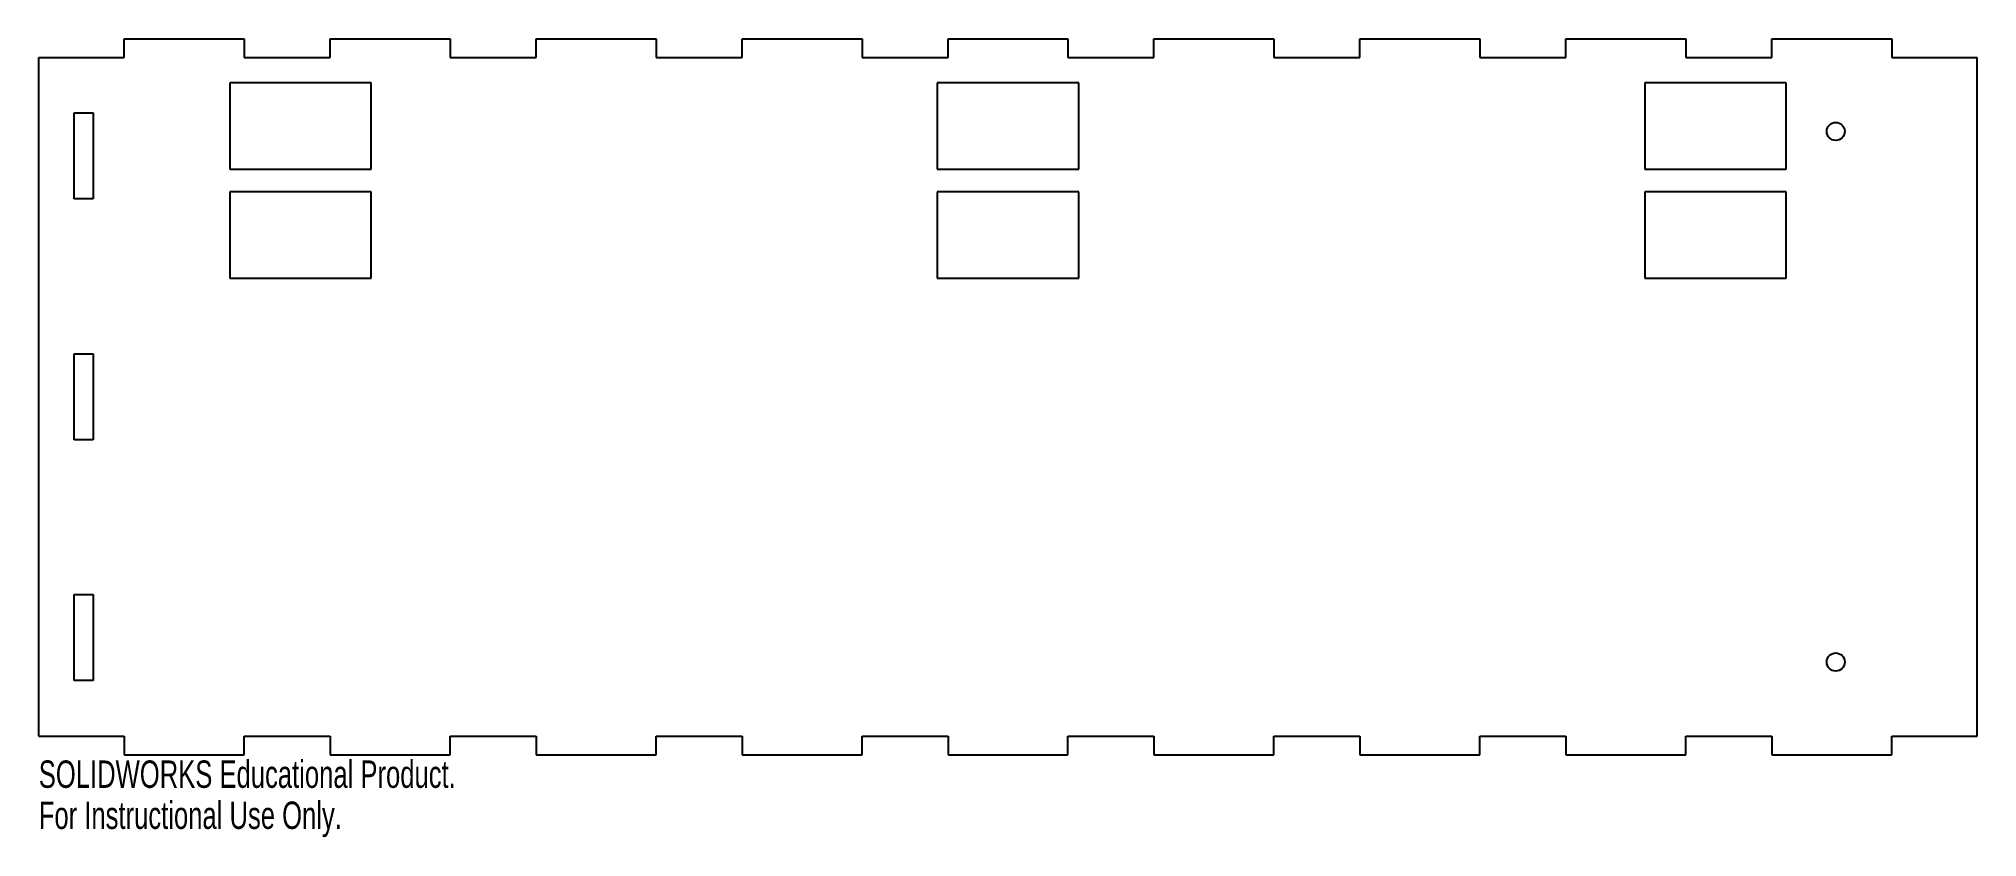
# Model space of a CAD drawing. Header units: millimetres. Extents: x -171 to 171, y -141 to 0.
import ezdxf

# ---------------------------------------------------------------- set-up
doc = ezdxf.new("R2010")
doc.units = ezdxf.units.MM
doc.styles.add('SLDTEXTSTYLE0', font='TXT', dxfattribs={"width": 0.7})

msp = doc.modelspace()

# ---------------------------------------------------------------- linework, layer by layer
at = {"color": 7, "linetype": 'Continuous', "lineweight": 25}
for p, q in [((-156.15, 0), (-134.96, 0)), ((-156.15, -3.27), (-156.15, 0)), ((-134.96, 0), (-134.96, -3.27)), ((-119.76, 0), (-98.57, 0)), ((-119.76, -3.27), (-119.76, 0)), ((-98.57, 0), (-98.57, -3.27)), ((-83.37, 0), (-62.18, 0)), ((-83.37, -3.27), (-83.37, 0)), ((-62.18, 0), (-62.18, -3.27)), ((-46.98, 0), (-25.79, 0)), ((-46.98, -3.27), (-46.98, 0)), ((-25.79, 0), (-25.79, -3.27)), ((-10.59, 0), (10.59, 0)), ((-10.59, -3.27), (-10.59, 0)), ((10.59, 0), (10.59, -3.27)), ((25.79, 0), (46.98, 0)), ((25.79, -3.27), (25.79, 0)), ((46.98, 0), (46.98, -3.27)), ((62.18, 0), (83.37, 0)), ((62.18, -3.27), (62.18, 0)), ((83.37, 0), (83.37, -3.27)), ((98.57, 0), (119.76, 0)), ((98.57, -3.27), (98.57, 0)), ((119.76, 0), (119.76, -3.27)), ((134.96, 0), (156.15, 0)), ((134.96, -3.27), (134.96, 0)), ((156.15, 0), (156.15, -3.27)), ((-171.25, -3.27), (-156.15, -3.27)), ((-171.25, -123.08), (-171.25, -3.27)), ((-134.96, -3.27), (-119.76, -3.27)), ((-98.57, -3.27), (-83.37, -3.27)), ((-62.18, -3.27), (-46.98, -3.27)), ((-25.79, -3.27), (-10.59, -3.27)), ((10.59, -3.27), (25.79, -3.27)), ((46.98, -3.27), (62.18, -3.27)), ((83.37, -3.27), (98.57, -3.27)), ((119.76, -3.27), (134.96, -3.27)), ((156.15, -3.27), (171.25, -3.27)), ((171.25, -123.08), (171.25, -3.27)), ((-137.5, -7.75), (-137.5, -23)), ((-112.5, -7.75), (-137.5, -7.75)), ((-112.5, -23), (-112.5, -7.75)), ((-12.5, -7.75), (-12.5, -23)), ((12.5, -7.75), (-12.5, -7.75)), ((12.5, -23), (12.5, -7.75)), ((112.5, -7.75), (112.5, -23)), ((137.5, -7.75), (112.5, -7.75)), ((137.5, -23), (137.5, -7.75)), ((-165, -28.27), (-165, -13.07)), ((-165, -13.07), (-161.62, -13.07)), ((-161.62, -13.07), (-161.62, -28.27)), ((-137.5, -23), (-112.5, -23)), ((-12.5, -23), (12.5, -23)), ((112.5, -23), (137.5, -23)), ((-137.5, -27), (-137.5, -42.25)), ((-112.5, -27), (-137.5, -27)), ((-112.5, -42.25), (-112.5, -27)), ((-12.5, -27), (-12.5, -42.25)), ((12.5, -27), (-12.5, -27)), ((12.5, -42.25), (12.5, -27)), ((112.5, -27), (112.5, -42.25)), ((137.5, -27), (112.5, -27)), ((137.5, -42.25), (137.5, -27)), ((-161.62, -28.27), (-165, -28.27)), ((-137.5, -42.25), (-112.5, -42.25)), ((-12.5, -42.25), (12.5, -42.25)), ((112.5, -42.25), (137.5, -42.25)), ((-165, -70.78), (-165, -55.58)), ((-165, -55.58), (-161.62, -55.58)), ((-161.62, -55.58), (-161.62, -70.78)), ((-161.62, -70.78), (-165, -70.78)), ((-165, -113.28), (-165, -98.08)), ((-165, -98.08), (-161.62, -98.08)), ((-161.62, -98.08), (-161.62, -113.28)), ((-161.62, -113.28), (-165, -113.28)), ((-171.25, -123.08), (-156.15, -123.08)), ((-156.15, -123.08), (-156.15, -126.35)), ((-134.96, -126.35), (-134.96, -123.08)), ((-134.96, -123.08), (-119.76, -123.08)), ((-119.76, -123.08), (-119.76, -126.35)), ((-98.57, -126.35), (-98.57, -123.08)), ((-98.57, -123.08), (-83.37, -123.08)), ((-83.37, -123.08), (-83.37, -126.35)), ((-62.18, -126.35), (-62.18, -123.08)), ((-62.18, -123.08), (-46.98, -123.08)), ((-46.98, -123.08), (-46.98, -126.35)), ((-25.79, -126.35), (-25.79, -123.08)), ((-25.79, -123.08), (-10.59, -123.08)), ((-10.59, -123.08), (-10.59, -126.35)), ((10.59, -126.35), (10.59, -123.08)), ((10.59, -123.08), (25.79, -123.08)), ((25.79, -123.08), (25.79, -126.35)), ((46.98, -126.35), (46.98, -123.08)), ((46.98, -123.08), (62.18, -123.08)), ((62.18, -123.08), (62.18, -126.35)), ((83.37, -126.35), (83.37, -123.08)), ((83.37, -123.08), (98.57, -123.08)), ((98.57, -123.08), (98.57, -126.35)), ((119.76, -126.35), (119.76, -123.08)), ((119.76, -123.08), (134.96, -123.08)), ((134.96, -123.08), (134.96, -126.35)), ((156.15, -126.35), (156.15, -123.08)), ((156.15, -123.08), (171.25, -123.08)), ((-156.15, -126.35), (-134.96, -126.35)), ((-119.76, -126.35), (-98.57, -126.35)), ((-83.37, -126.35), (-62.18, -126.35)), ((-46.98, -126.35), (-25.79, -126.35)), ((-10.59, -126.35), (10.59, -126.35)), ((25.79, -126.35), (46.98, -126.35)), ((62.18, -126.35), (83.37, -126.35)), ((98.57, -126.35), (119.76, -126.35)), ((134.96, -126.35), (156.15, -126.35))]:
    msp.add_line(p, q, dxfattribs=at)
for centre in [(146.25, -16.35), (146.25, -110)]:
    msp.add_circle(centre, 1.6, dxfattribs=at)

# ---------------------------------------------------------------- texts
at = {"color": 7, "linetype": 'Continuous', "char_height": 4.8336, "attachment_point": 1, "style": 'SLDTEXTSTYLE0'}
for s, insert in [('SOLIDWORKS Educational Product.', (-171.25, -127.37)), ('For Instructional Use Only.', (-171.25, -134.62))]:
    msp.add_mtext(s, dxfattribs=dict(at, insert=insert))

doc.saveas('drawing.dxf')
